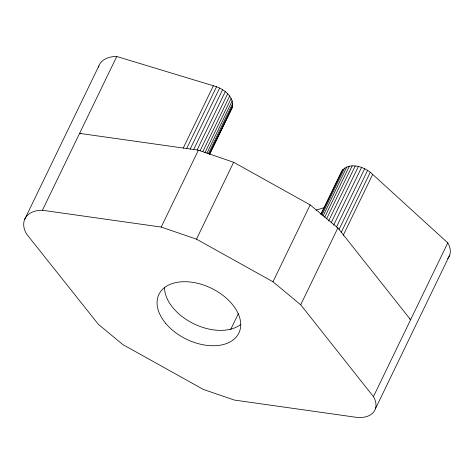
<?xml version="1.0" encoding="UTF-8"?>
<svg xmlns="http://www.w3.org/2000/svg" width="474" height="474" viewBox="0 0 474 474"><rect width="100%" height="100%" fill="white"/><g stroke="black" fill="none" stroke-linecap="round" stroke-linejoin="round"><path stroke-width="0.71" d="M209.721 154.133L232.153 107.734C235.003 96.578 222.869 88.128 213.359 85.776L116.758 56.489A29.744 19.001 25.8 0 0 98.474 67.13M24.559 219.634L98.894 65.856M320.815 214.301L341.647 171.221C349.338 161.207 365.134 166.854 372.677 174.396L447.782 242.86L373.441 396.637A26.046 16.637 25.8 0 1 355.364 417.185L234.322 400.056L203.411 389.468L122.754 344.527L98.331 324.281L26.503 233.937A29.744 19.001 25.8 0 1 42.417 210.26L116.758 56.489M183.242 148.084L213.359 85.776M186.744 148.374L216.541 86.736M190.169 149.032L219.646 88.051M193.753 149.351L222.59 89.699M197.089 149.956L225.286 91.624M42.417 210.26L161.213 227.07L198.381 150.181L233.652 162.268L310.15 204.892L337.885 227.911L410.608 319.749L409.524 318.759M200.105 150.779L227.656 93.775M202.724 151.769L229.641 96.092M204.892 152.853L231.17 98.497M206.895 153.298L232.207 100.938M208.376 153.706L232.728 103.332M209.318 154.009L232.704 105.619M209.609 154.02L232.153 107.734M161.213 227.07L196.485 239.157L233.652 162.268M230.672 329.507L238.345 313.634M373.441 396.637L300.712 304.8L272.983 281.781L310.15 204.892M321.123 214.526L342.915 169.455M321.911 215.066L344.657 168.003M323.12 215.954L346.832 166.907M324.696 217.234L349.368 166.196M326.556 218.917L352.194 165.888M328.63 221.014L355.222 166.001M331.136 222.863L358.374 166.522M333.666 225.103L361.544 167.441M336.451 227.058L364.648 168.726M300.712 304.8L337.885 227.911M339.082 229.345L367.599 170.35M341.138 232.574L370.295 172.258M343.194 235.371L372.677 174.396M375.402 408.843L449.737 255.071M316.087 210.083L324.5 207.612M198.381 150.181L79.591 133.378L81.001 133.804M196.485 239.157L272.983 281.781M447.782 242.86A26.046 16.637 25.8 0 1 447.61 258.739M240.739 324.447A44.396 28.363 25.8 0 1 193.676 323.73A44.396 28.363 25.8 0 1 164.496 287.131M165.764 323.452A44.396 28.363 25.8 0 0 237.581 335.284A44.396 28.363 25.8 0 0 193.333 282.439A44.396 28.363 25.8 0 0 165.764 323.452"/></g></svg>
